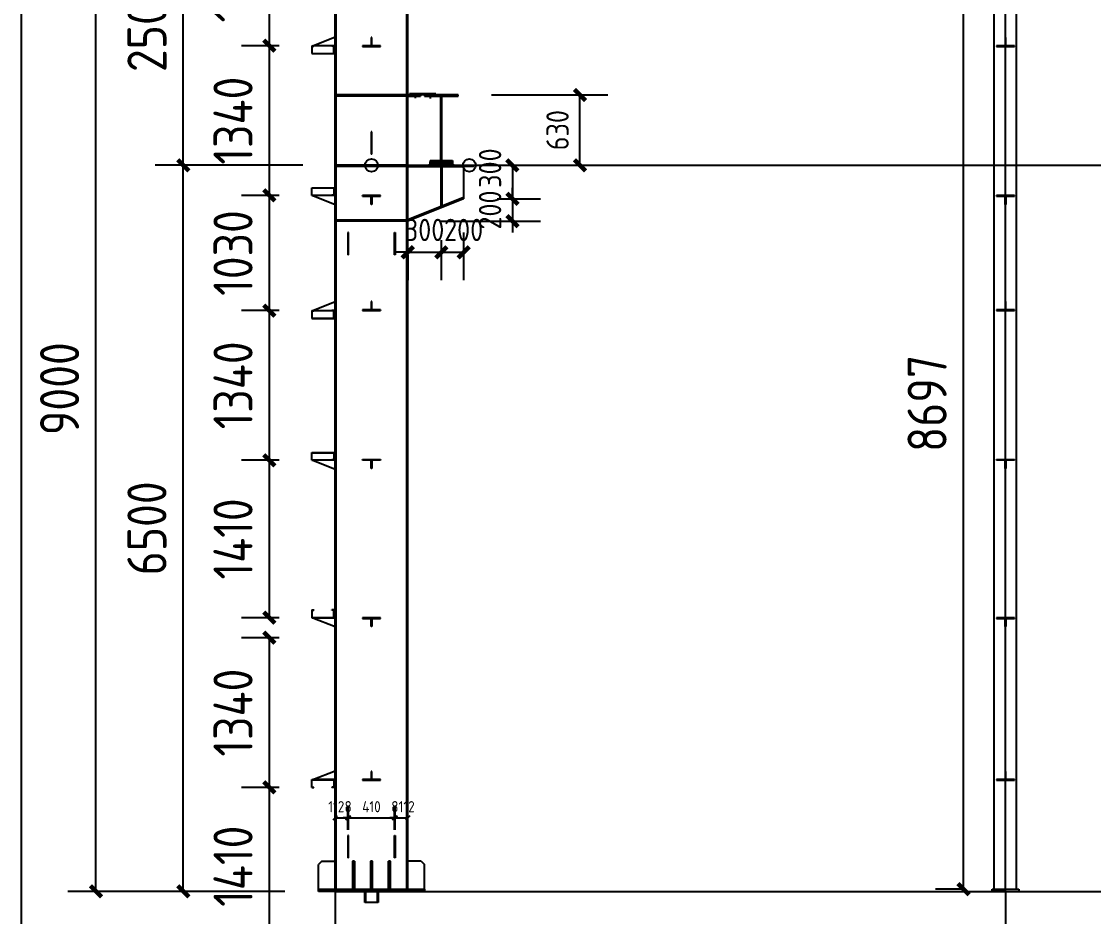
# Model space of a CAD drawing. Extents: x 411778 to 673094, y -11605 to 324395.
# Drawn here: x 494894 to 504490, y 121923 to 129937 of the extents above; entities that cross this region are included whole.
import ezdxf

# ---------------------------------------------------------------- set-up
doc = ezdxf.new("R2010")
doc.units = 0
doc.header["$LTSCALE"] = 1000
doc.header["$MEASUREMENT"] = 0
doc.layers.add('AXIS', color=3, linetype='Continuous')
doc.layers.add('DOTE', color=1, linetype='Continuous')
doc.styles.get("Standard").update_dxf_attribs({"font": 'gbenor.shx', "bigfont": 'gbcbig.shx'})
doc.dimstyles.get("Standard").update_dxf_attribs({"dimscale": 100, "dimtxt": 3.5, "dimasz": 1, "dimexe": 2.5, "dimexo": 3, "dimgap": 1.5, "dimtad": 1, "dimdec": 0, "dimzin": 0, "dimdsep": 46, "dimtxsty": 'Standard', "dimblk": 'ARCHTICK', "dimcen": 0.09, "dimadec": 0, "dimazin": 0, "dimtfac": 1, "dimtdec": 0, "dimtix": 1, "dimtmove": 2, "dimatfit": 3, "dimfxl": 1, "dimtolj": 1, "dimtzin": 0, "dimarcsym": 0})

# ---------------------------------------------------------------- blocks, each defined once
blk = doc.blocks.new('_ArchTick')
at = {"color": 0, "linetype": 'ByBlock', "const_width": 0.4}
blk.add_lwpolyline([(-0.5, -0.5), (0.5, 0.5)], dxfattribs=at)
blk = doc.blocks.new('*D47')
at = {"color": 3, "lineweight": -2}
for p, q in [((497701.8, 121849), (497701.8, 119905.5)), ((503701.8, 121849), (503701.8, 119905.5)), ((497701.8, 120155.5), (503701.8, 120155.5))]:
    blk.add_line(p, q, dxfattribs=at)
at = {"layer": 'Defpoints', "color": 0}
for p in [(497701.8, 122149), (503701.8, 122149), (503701.8, 120155.5)]:
    blk.add_point(p, dxfattribs=at)
at = {"color": 3, "lineweight": -2, "xscale": 100, "yscale": 100, "zscale": 100, "rotation": 180}
blk.add_blockref('_ArchTick', (497701.8, 120155.5), dxfattribs=at)
at = {"color": 3, "lineweight": -2, "xscale": 100, "yscale": 100, "zscale": 100}
blk.add_blockref('_ArchTick', (503701.8, 120155.5), dxfattribs=at)
at = {"color": 0, "insert": (500701.8, 120480.5), "char_height": 350, "attachment_point": 5}
blk.add_mtext('\\A1;6000', dxfattribs=at)
blk = doc.blocks.new('*D30')
at = {"color": 3, "lineweight": -2}
for p, q in [((497201.8, 131149), (495310, 131149)), ((495560, 122149), (495560, 131149)), ((497251.8, 122149), (495310, 122149))]:
    blk.add_line(p, q, dxfattribs=at)
at = {"layer": 'Defpoints', "color": 0}
for p in [(495560, 131149), (497501.8, 131149), (497551.8, 122149)]:
    blk.add_point(p, dxfattribs=at)
at = {"color": 3, "lineweight": -2, "xscale": 100, "yscale": 100, "zscale": 100}
for p, rotation in [((495560, 131149), 90), ((495560, 122149), 270)]:
    blk.add_blockref('_ArchTick', p, dxfattribs=dict(at, rotation=rotation))
at = {"color": 0, "insert": (495235, 126649), "char_height": 350, "attachment_point": 5, "rotation": 90}
blk.add_mtext('\\A1;9000', dxfattribs=at)
blk = doc.blocks.new('*D54')
at = {"color": 3, "lineweight": -2}
for p, q in [((497411.8, 128649), (496092, 128649)), ((496342, 122149), (496342, 128649)), ((497251.8, 122149), (496092, 122149))]:
    blk.add_line(p, q, dxfattribs=at)
at = {"layer": 'Defpoints', "color": 0}
for p in [(496342, 128649), (497711.8, 128649), (497551.8, 122149)]:
    blk.add_point(p, dxfattribs=at)
at = {"color": 3, "lineweight": -2, "xscale": 100, "yscale": 100, "zscale": 100}
for p, rotation in [((496342, 128649), 90), ((496342, 122149), 270)]:
    blk.add_blockref('_ArchTick', p, dxfattribs=dict(at, rotation=rotation))
at = {"color": 0, "insert": (496017, 125399), "char_height": 350, "attachment_point": 5, "rotation": 90}
blk.add_mtext('\\A1;6500', dxfattribs=at)
blk = doc.blocks.new('*D55')
at = {"color": 3, "lineweight": -2}
for p, q in [((497201.8, 131149), (496092, 131149)), ((496342, 128649), (496342, 131149)), ((497411.8, 128649), (496092, 128649))]:
    blk.add_line(p, q, dxfattribs=at)
at = {"layer": 'Defpoints', "color": 0}
for p in [(496342, 131149), (497501.8, 131149), (497711.8, 128649)]:
    blk.add_point(p, dxfattribs=at)
at = {"color": 3, "lineweight": -2, "xscale": 100, "yscale": 100, "zscale": 100}
for p, rotation in [((496342, 131149), 90), ((496342, 128649), 270)]:
    blk.add_blockref('_ArchTick', p, dxfattribs=dict(at, rotation=rotation))
at = {"color": 0, "insert": (496017, 129899), "char_height": 350, "attachment_point": 5, "rotation": 90}
blk.add_mtext('\\A1;2500', dxfattribs=at)
blk = doc.blocks.new('*D56')
at = {"color": 3, "lineweight": -2}
for p, q in [((498651.8, 127979.8), (498651.8, 127620.5)), ((498351.8, 127870.5), (498251.8, 127870.5)), ((498351.8, 127870.5), (498651.8, 127870.5)), ((498351.8, 127849), (498351.8, 127620.5)), ((498651.8, 127870.5), (498751.8, 127870.5))]:
    blk.add_line(p, q, dxfattribs=at)
at = {"layer": 'Defpoints', "color": 0}
for p in [(498651.8, 128279.8), (498351.8, 128149), (498651.8, 127870.5)]:
    blk.add_point(p, dxfattribs=at)
at = {"color": 3, "lineweight": -2, "xscale": 100, "yscale": 100, "zscale": 100}
blk.add_blockref('_ArchTick', (498351.8, 127870.5), dxfattribs=at)
at = {"color": 3, "lineweight": -2, "xscale": 100, "yscale": 100, "zscale": 100, "rotation": 180}
blk.add_blockref('_ArchTick', (498651.8, 127870.5), dxfattribs=at)
at = {"color": 0, "insert": (498501.8, 128070.5), "char_height": 200, "attachment_point": 5}
blk.add_mtext('\\A1;300', dxfattribs=at)
blk = doc.blocks.new('*D57')
at = {"color": 3, "lineweight": -2}
for p, q in [((498851.8, 128049), (498851.8, 127620.5)), ((498651.8, 127979.8), (498651.8, 127620.5)), ((498651.8, 127870.5), (498851.8, 127870.5))]:
    blk.add_line(p, q, dxfattribs=at)
at = {"layer": 'Defpoints', "color": 0}
for p in [(498851.8, 128349), (498651.8, 128279.8), (498851.8, 127870.5)]:
    blk.add_point(p, dxfattribs=at)
at = {"color": 3, "lineweight": -2, "xscale": 100, "yscale": 100, "zscale": 100, "rotation": 180}
blk.add_blockref('_ArchTick', (498651.8, 127870.5), dxfattribs=at)
at = {"color": 3, "lineweight": -2, "xscale": 100, "yscale": 100, "zscale": 100}
blk.add_blockref('_ArchTick', (498851.8, 127870.5), dxfattribs=at)
at = {"color": 0, "insert": (498851.8, 128070.5), "char_height": 200, "attachment_point": 5}
blk.add_mtext('\\A1;200', dxfattribs=at)
blk = doc.blocks.new('*D58')
at = {"color": 3, "lineweight": -2}
for p, q in [((499151.8, 128649), (499538.5, 128649)), ((499288.5, 128649), (499288.5, 128349)), ((499151.8, 128349), (499538.5, 128349))]:
    blk.add_line(p, q, dxfattribs=at)
at = {"layer": 'Defpoints', "color": 0}
for p in [(498851.8, 128649), (498851.8, 128349), (499288.5, 128349)]:
    blk.add_point(p, dxfattribs=at)
at = {"color": 3, "lineweight": -2, "xscale": 100, "yscale": 100, "zscale": 100}
for p, rotation in [((499288.5, 128649), 90), ((499288.5, 128349), 270)]:
    blk.add_blockref('_ArchTick', p, dxfattribs=dict(at, rotation=rotation))
at = {"color": 0, "insert": (499088.5, 128624), "char_height": 200, "attachment_point": 5, "rotation": 90}
blk.add_mtext('\\A1;300', dxfattribs=at)
blk = doc.blocks.new('*D31')
at = {"color": 3, "lineweight": -2}
for p, q in [((499288.5, 128349), (499288.5, 128449)), ((499151.8, 128349), (499538.5, 128349)), ((499288.5, 128349), (499288.5, 128149)), ((498651.8, 128149), (499538.5, 128149)), ((499288.5, 128149), (499288.5, 128049))]:
    blk.add_line(p, q, dxfattribs=at)
at = {"layer": 'Defpoints', "color": 0}
for p in [(498851.8, 128349), (498351.8, 128149), (499288.5, 128149)]:
    blk.add_point(p, dxfattribs=at)
at = {"color": 3, "lineweight": -2, "xscale": 100, "yscale": 100, "zscale": 100}
for p, rotation in [((499288.5, 128349), 270), ((499288.5, 128149), 90)]:
    blk.add_blockref('_ArchTick', p, dxfattribs=dict(at, rotation=rotation))
at = {"color": 0, "insert": (499088.5, 128249), "char_height": 200, "attachment_point": 5, "rotation": 90}
blk.add_mtext('\\A1;200', dxfattribs=at)
blk = doc.blocks.new('*D643')
at = {"color": 3, "lineweight": -2}
for p, q in [((499101.8, 129279), (500142.5, 129279)), ((499892.5, 128649), (499892.5, 129279)), ((499151.8, 128649), (500142.5, 128649))]:
    blk.add_line(p, q, dxfattribs=at)
at = {"layer": 'Defpoints', "color": 0}
for p in [(498801.8, 129279), (499892.5, 129279), (498851.8, 128649)]:
    blk.add_point(p, dxfattribs=at)
at = {"color": 3, "lineweight": -2, "xscale": 100, "yscale": 100, "zscale": 100}
for p, rotation in [((499892.5, 129279), 90), ((499892.5, 128649), 270)]:
    blk.add_blockref('_ArchTick', p, dxfattribs=dict(at, rotation=rotation))
at = {"color": 0, "insert": (499692.5, 128964), "char_height": 200, "attachment_point": 5, "rotation": 90}
blk.add_mtext('\\A1;630', dxfattribs=at)
blk = doc.blocks.new('*D788')
at = {"color": 3, "lineweight": -2}
for p, q in [((503701.8, 121849), (503701.8, 119905.5)), ((509701.8, 121849), (509701.8, 119905.5)), ((503701.8, 120155.5), (509701.8, 120155.5))]:
    blk.add_line(p, q, dxfattribs=at)
at = {"layer": 'Defpoints', "color": 0}
for p in [(503701.8, 122149), (509701.8, 122149), (509701.8, 120155.5)]:
    blk.add_point(p, dxfattribs=at)
at = {"color": 3, "lineweight": -2, "xscale": 100, "yscale": 100, "zscale": 100, "rotation": 180}
blk.add_blockref('_ArchTick', (503701.8, 120155.5), dxfattribs=at)
at = {"color": 3, "lineweight": -2, "xscale": 100, "yscale": 100, "zscale": 100}
blk.add_blockref('_ArchTick', (509701.8, 120155.5), dxfattribs=at)
at = {"color": 0, "insert": (506701.8, 120480.5), "char_height": 350, "attachment_point": 5}
blk.add_mtext('\\A1;6000', dxfattribs=at)
blk = doc.blocks.new('*D1566')
at = {"color": 3, "lineweight": -2}
for p, q in [((503301.8, 130866.1), (503075.5, 130866.1)), ((503325.5, 122169), (503325.5, 130866.1)), ((503301.8, 122169), (503075.5, 122169))]:
    blk.add_line(p, q, dxfattribs=at)
at = {"layer": 'Defpoints', "color": 0}
for p in [(503325.5, 130866.1), (503601.8, 130866.1), (503601.8, 122169)]:
    blk.add_point(p, dxfattribs=at)
at = {"color": 3, "lineweight": -2, "xscale": 100, "yscale": 100, "zscale": 100}
for p, rotation in [((503325.5, 130866.1), 90), ((503325.5, 122169), 270)]:
    blk.add_blockref('_ArchTick', p, dxfattribs=dict(at, rotation=rotation))
at = {"color": 0, "insert": (503000.5, 126517.5), "char_height": 350, "attachment_point": 5, "rotation": 90}
blk.add_mtext('\\A1;8697', dxfattribs=at)
blk = doc.blocks.new('*D1911')
at = {"color": 3, "lineweight": -2}
for p, q in [((497201.8, 126009), (496862.5, 126009)), ((497112.5, 124599), (497112.5, 126009)), ((497201.8, 124599), (496862.5, 124599))]:
    blk.add_line(p, q, dxfattribs=at)
at = {"layer": 'Defpoints', "color": 0}
for p in [(497112.5, 126009), (497501.8, 126009), (497501.8, 124599)]:
    blk.add_point(p, dxfattribs=at)
at = {"color": 3, "lineweight": -2, "xscale": 100, "yscale": 100, "zscale": 100}
for p, rotation in [((497112.5, 126009), 90), ((497112.5, 124599), 270)]:
    blk.add_blockref('_ArchTick', p, dxfattribs=dict(at, rotation=rotation))
at = {"color": 0, "insert": (496787.5, 125304), "char_height": 350, "attachment_point": 5, "rotation": 90}
blk.add_mtext('\\A1;1410', dxfattribs=at)
blk = doc.blocks.new('*D1912')
at = {"color": 3, "lineweight": -2}
for p, q in [((497201.8, 127349), (496862.5, 127349)), ((497112.5, 126009), (497112.5, 127349)), ((497201.8, 126009), (496862.5, 126009))]:
    blk.add_line(p, q, dxfattribs=at)
at = {"layer": 'Defpoints', "color": 0}
for p in [(497112.5, 127349), (497501.8, 127349), (497501.8, 126009)]:
    blk.add_point(p, dxfattribs=at)
at = {"color": 3, "lineweight": -2, "xscale": 100, "yscale": 100, "zscale": 100}
for p, rotation in [((497112.5, 127349), 90), ((497112.5, 126009), 270)]:
    blk.add_blockref('_ArchTick', p, dxfattribs=dict(at, rotation=rotation))
at = {"color": 0, "insert": (496787.5, 126679), "char_height": 350, "attachment_point": 5, "rotation": 90}
blk.add_mtext('\\A1;1340', dxfattribs=at)
blk = doc.blocks.new('*D1913')
at = {"color": 3, "lineweight": -2}
for p, q in [((497201.8, 128379), (496862.5, 128379)), ((497112.5, 127349), (497112.5, 128379)), ((497201.8, 127349), (496862.5, 127349))]:
    blk.add_line(p, q, dxfattribs=at)
at = {"layer": 'Defpoints', "color": 0}
for p in [(497112.5, 128379), (497501.8, 128379), (497501.8, 127349)]:
    blk.add_point(p, dxfattribs=at)
at = {"color": 3, "lineweight": -2, "xscale": 100, "yscale": 100, "zscale": 100}
for p, rotation in [((497112.5, 128379), 90), ((497112.5, 127349), 270)]:
    blk.add_blockref('_ArchTick', p, dxfattribs=dict(at, rotation=rotation))
at = {"color": 0, "insert": (496787.5, 127864), "char_height": 350, "attachment_point": 5, "rotation": 90}
blk.add_mtext('\\A1;1030', dxfattribs=at)
blk = doc.blocks.new('*D1914')
at = {"color": 3, "lineweight": -2}
for p, q in [((497201.8, 129719), (496862.5, 129719)), ((497112.5, 128379), (497112.5, 129719)), ((497201.8, 128379), (496862.5, 128379))]:
    blk.add_line(p, q, dxfattribs=at)
at = {"layer": 'Defpoints', "color": 0}
for p in [(497112.5, 129719), (497501.8, 129719), (497501.8, 128379)]:
    blk.add_point(p, dxfattribs=at)
at = {"color": 3, "lineweight": -2, "xscale": 100, "yscale": 100, "zscale": 100}
for p, rotation in [((497112.5, 129719), 90), ((497112.5, 128379), 270)]:
    blk.add_blockref('_ArchTick', p, dxfattribs=dict(at, rotation=rotation))
at = {"color": 0, "insert": (496787.5, 129049), "char_height": 350, "attachment_point": 5, "rotation": 90}
blk.add_mtext('\\A1;1340', dxfattribs=at)
blk = doc.blocks.new('*D1915')
at = {"color": 3, "lineweight": -2}
for p, q in [((497201.8, 130849), (496862.5, 130849)), ((497112.5, 129719), (497112.5, 130849)), ((497201.8, 129719), (496862.5, 129719))]:
    blk.add_line(p, q, dxfattribs=at)
at = {"layer": 'Defpoints', "color": 0}
for p in [(497112.5, 130849), (497501.8, 130849), (497501.8, 129719)]:
    blk.add_point(p, dxfattribs=at)
at = {"color": 3, "lineweight": -2, "xscale": 100, "yscale": 100, "zscale": 100}
for p, rotation in [((497112.5, 130849), 90), ((497112.5, 129719), 270)]:
    blk.add_blockref('_ArchTick', p, dxfattribs=dict(at, rotation=rotation))
at = {"color": 0, "insert": (496787.5, 130284), "char_height": 350, "attachment_point": 5, "rotation": 90}
blk.add_mtext('\\A1;1130', dxfattribs=at)
blk = doc.blocks.new('*D3526')
at = {"color": 3, "lineweight": -2}
for p, q in [((497201.8, 123079), (496862.5, 123079)), ((497112.5, 121669), (497112.5, 123079)), ((497201.8, 121669), (496862.5, 121669))]:
    blk.add_line(p, q, dxfattribs=at)
at = {"layer": 'Defpoints', "color": 0}
for p in [(497112.5, 123079), (497501.8, 123079), (497501.8, 121669)]:
    blk.add_point(p, dxfattribs=at)
at = {"color": 3, "lineweight": -2, "xscale": 100, "yscale": 100, "zscale": 100}
for p, rotation in [((497112.5, 123079), 90), ((497112.5, 121669), 270)]:
    blk.add_blockref('_ArchTick', p, dxfattribs=dict(at, rotation=rotation))
at = {"color": 0, "insert": (496787.5, 122374), "char_height": 350, "attachment_point": 5, "rotation": 90}
blk.add_mtext('\\A1;1410', dxfattribs=at)
blk = doc.blocks.new('*D3527')
at = {"color": 3, "lineweight": -2}
for p, q in [((497201.8, 124419), (496862.5, 124419)), ((497112.5, 123079), (497112.5, 124419)), ((497201.8, 123079), (496862.5, 123079))]:
    blk.add_line(p, q, dxfattribs=at)
at = {"layer": 'Defpoints', "color": 0}
for p in [(497112.5, 124419), (497501.8, 124419), (497501.8, 123079)]:
    blk.add_point(p, dxfattribs=at)
at = {"color": 3, "lineweight": -2, "xscale": 100, "yscale": 100, "zscale": 100}
for p, rotation in [((497112.5, 124419), 90), ((497112.5, 123079), 270)]:
    blk.add_blockref('_ArchTick', p, dxfattribs=dict(at, rotation=rotation))
at = {"color": 0, "insert": (496787.5, 123749), "char_height": 350, "attachment_point": 5, "rotation": 90}
blk.add_mtext('\\A1;1340', dxfattribs=at)
blk = doc.blocks.new('*D3614')
at = {"color": 3, "lineweight": -2}
for p, q in [((497813.8, 122699), (497813.8, 122907)), ((497701.8, 122807), (497813.8, 122807)), ((497701.8, 122766.5), (497701.8, 122707))]:
    blk.add_line(p, q, dxfattribs=at)
at = {"layer": 'Defpoints', "color": 0}
for p in [(497701.8, 122816.5), (497813.8, 122807), (497813.8, 122649)]:
    blk.add_point(p, dxfattribs=at)
at = {"color": 3, "lineweight": -2, "xscale": 40, "yscale": 40, "zscale": 40, "rotation": 180}
blk.add_blockref('_ArchTick', (497701.8, 122807), dxfattribs=at)
at = {"color": 3, "lineweight": -2, "xscale": 40, "yscale": 40, "zscale": 40}
blk.add_blockref('_ArchTick', (497813.8, 122807), dxfattribs=at)
at = {"color": 0, "insert": (497711.8, 122907), "char_height": 100, "attachment_point": 5}
blk.add_mtext('\\A1;112', dxfattribs=at)
blk = doc.blocks.new('*D3615')
at = {"color": 3, "lineweight": -2}
for p, q in [((497813.8, 122699), (497813.8, 122907)), ((497821.8, 122699), (497821.8, 122907)), ((497813.8, 122807), (497773.8, 122807)), ((497813.8, 122807), (497821.8, 122807)), ((497821.8, 122807), (497861.8, 122807))]:
    blk.add_line(p, q, dxfattribs=at)
at = {"layer": 'Defpoints', "color": 0}
for p in [(497821.8, 122807), (497813.8, 122649), (497821.8, 122649)]:
    blk.add_point(p, dxfattribs=at)
at = {"color": 3, "lineweight": -2, "xscale": 40, "yscale": 40, "zscale": 40}
blk.add_blockref('_ArchTick', (497813.8, 122807), dxfattribs=at)
at = {"color": 3, "lineweight": -2, "xscale": 40, "yscale": 40, "zscale": 40, "rotation": 180}
blk.add_blockref('_ArchTick', (497821.8, 122807), dxfattribs=at)
at = {"color": 0, "insert": (497817.8, 122907), "char_height": 100, "attachment_point": 5}
blk.add_mtext('\\A1;8', dxfattribs=at)
blk = doc.blocks.new('*D3616')
at = {"color": 3, "lineweight": -2}
for p, q in [((497821.8, 122699), (497821.8, 122907)), ((498231.8, 122699), (498231.8, 122907)), ((497821.8, 122807), (498231.8, 122807))]:
    blk.add_line(p, q, dxfattribs=at)
at = {"layer": 'Defpoints', "color": 0}
for p in [(498231.8, 122807), (497821.8, 122649), (498231.8, 122649)]:
    blk.add_point(p, dxfattribs=at)
at = {"color": 3, "lineweight": -2, "xscale": 40, "yscale": 40, "zscale": 40, "rotation": 180}
blk.add_blockref('_ArchTick', (497821.8, 122807), dxfattribs=at)
at = {"color": 3, "lineweight": -2, "xscale": 40, "yscale": 40, "zscale": 40}
blk.add_blockref('_ArchTick', (498231.8, 122807), dxfattribs=at)
at = {"color": 0, "insert": (498026.8, 122907), "char_height": 100, "attachment_point": 5}
blk.add_mtext('\\A1;410', dxfattribs=at)
blk = doc.blocks.new('*D3617')
at = {"color": 3, "lineweight": -2}
for p, q in [((498231.8, 122699), (498231.8, 122907)), ((498239.8, 122699), (498239.8, 122907)), ((498231.8, 122807), (498191.8, 122807)), ((498231.8, 122807), (498239.8, 122807)), ((498239.8, 122807), (498279.8, 122807))]:
    blk.add_line(p, q, dxfattribs=at)
at = {"layer": 'Defpoints', "color": 0}
for p in [(498239.8, 122807), (498231.8, 122649), (498239.8, 122649)]:
    blk.add_point(p, dxfattribs=at)
at = {"color": 3, "lineweight": -2, "xscale": 40, "yscale": 40, "zscale": 40}
blk.add_blockref('_ArchTick', (498231.8, 122807), dxfattribs=at)
at = {"color": 3, "lineweight": -2, "xscale": 40, "yscale": 40, "zscale": 40, "rotation": 180}
blk.add_blockref('_ArchTick', (498239.8, 122807), dxfattribs=at)
at = {"color": 0, "insert": (498235.8, 122907), "char_height": 100, "attachment_point": 5}
blk.add_mtext('\\A1;8', dxfattribs=at)
blk = doc.blocks.new('*D3618')
at = {"color": 3, "lineweight": -2}
for p, q in [((498239.8, 122699), (498239.8, 122907)), ((498351.8, 122698.5), (498351.8, 122907)), ((498239.8, 122807), (498351.8, 122807))]:
    blk.add_line(p, q, dxfattribs=at)
at = {"layer": 'Defpoints', "color": 0}
for p in [(498351.8, 122807), (498239.8, 122649), (498351.8, 122648.5)]:
    blk.add_point(p, dxfattribs=at)
at = {"color": 3, "lineweight": -2, "xscale": 40, "yscale": 40, "zscale": 40, "rotation": 180}
blk.add_blockref('_ArchTick', (498239.8, 122807), dxfattribs=at)
at = {"color": 3, "lineweight": -2, "xscale": 40, "yscale": 40, "zscale": 40}
blk.add_blockref('_ArchTick', (498351.8, 122807), dxfattribs=at)
at = {"color": 0, "insert": (498341.8, 122907), "char_height": 100, "attachment_point": 5}
blk.add_mtext('\\A1;112', dxfattribs=at)

msp = doc.modelspace()

# ---------------------------------------------------------------- linework, layer by layer
for p, q in [((497701.8, 122169), (497701.8, 131149)), ((497711.8, 122169), (497711.8, 131139.5)), ((498341.8, 122169), (498341.8, 131181)), ((503601.8, 122169), (503601.8, 130866.1)), ((503801.8, 122169), (503801.8, 130866.1)), ((498351.8, 122169), (498351.8, 130272.1)), ((497501.8, 129719), (497701.8, 129799)), ((498026.8, 129793), (498023.8, 129793)), ((498023.8, 129793), (498023.8, 129719)), ((498029.8, 129793), (498026.8, 129793)), ((498029.8, 129719), (498029.8, 129793)), ((503701.8, 129793), (503698.8, 129793)), ((503698.8, 129793), (503698.8, 129719)), ((503704.8, 129793), (503701.8, 129793)), ((503704.8, 129719), (503704.8, 129793)), ((497711.8, 129719), (497501.8, 129719)), ((497701.8, 129719), (497701.8, 128379)), ((498026.8, 129719), (497946.8, 129719)), ((497946.8, 129719), (497946.8, 129713)), ((497946.8, 129713), (498106.8, 129713)), ((498023.8, 129719), (498029.8, 129719)), ((498106.8, 129719), (498026.8, 129719)), ((498106.8, 129713), (498106.8, 129719)), ((503701.8, 129719), (503621.8, 129719)), ((503621.8, 129719), (503621.8, 129713)), ((503621.8, 129713), (503781.8, 129713)), ((503698.8, 129719), (503704.8, 129719)), ((503781.8, 129719), (503701.8, 129719)), ((503781.8, 129713), (503781.8, 129719)), ((498341.8, 129279), (497711.8, 129279)), ((498651.8, 129279), (498351.8, 129279)), ((498351.8, 129279), (498466.8, 129279)), ((498366.8, 129289), (498366.8, 129279)), ((498601.8, 129289), (498366.8, 129289)), ((498466.8, 129279), (498466.8, 129269)), ((498651.8, 129279), (498501.8, 129279)), ((498501.8, 129279), (498501.8, 129267)), ((498601.8, 129279), (498601.8, 129289)), ((498801.8, 129279), (498651.8, 129279)), ((498801.8, 129267), (498801.8, 129279)), ((498341.8, 129269), (497711.8, 129269)), ((498351.8, 129269), (498466.8, 129269)), ((498501.8, 129267), (498801.8, 129267)), ((498647.8, 128691), (498647.8, 129267)), ((498655.8, 128691), (498655.8, 129267)), ((498030.8, 128949), (498022.8, 128949)), ((498022.8, 128949), (498022.8, 128749)), ((498030.8, 128749), (498030.8, 128949)), ((498030.8, 128749), (498030.8, 128911)), ((498030.8, 128749), (498022.8, 128749)), ((498341.8, 128649), (497711.8, 128649)), ((498341.8, 128639), (497711.8, 128639)), ((498351.8, 128649), (498851.8, 128649)), ((498351.8, 128639), (498851.8, 128639)), ((498546.8, 128649), (498546.8, 128659)), ((498756.8, 128659), (498546.8, 128659)), ((498651.8, 128649), (498546.8, 128649)), ((498551.8, 128691), (498751.8, 128691)), ((498551.8, 128691), (498551.8, 128679)), ((498551.8, 128659), (498551.8, 128679)), ((498551.8, 128679), (498751.8, 128679)), ((498646.8, 128639), (498646.8, 128277.8)), ((498751.8, 128659), (498651.8, 128659)), ((498756.8, 128649), (498651.8, 128649)), ((498656.8, 128639), (498656.8, 128281.8)), ((498751.8, 128691), (498751.8, 128679)), ((498751.8, 128679), (498751.8, 128659)), ((498756.8, 128659), (498756.8, 128649)), ((498851.8, 128649), (498851.8, 128349)), ((498851.8, 128649), (498941.8, 128649)), ((498941.8, 128639), (498851.8, 128639)), ((498941.8, 128649), (498941.8, 128639)), ((498941.8, 128649), (520461.8, 128649)), ((497711.8, 128379), (497501.8, 128379)), ((497501.8, 128379), (497701.8, 128299)), ((498022.8, 128379), (497946.8, 128379)), ((497946.8, 128373), (497946.8, 128379)), ((497946.8, 128379), (498106.8, 128379)), ((498026.8, 128379), (497946.8, 128379)), ((497946.8, 128379), (497946.8, 128373)), ((498026.8, 128373), (497946.8, 128373)), ((497946.8, 128373), (498106.8, 128373)), ((498023.8, 128379), (498029.8, 128379)), ((498023.8, 128299), (498023.8, 128373)), ((498106.8, 128379), (498026.8, 128379)), ((498029.8, 128373), (498029.8, 128299)), ((498106.8, 128373), (498106.8, 128379)), ((498851.8, 128359.8), (498351.8, 128159.8)), ((498851.8, 128349), (498351.8, 128149)), ((503697.8, 128379), (503621.8, 128379)), ((503621.8, 128373), (503621.8, 128379)), ((503621.8, 128379), (503781.8, 128379)), ((503701.8, 128379), (503621.8, 128379)), ((503621.8, 128379), (503621.8, 128373)), ((503701.8, 128373), (503621.8, 128373)), ((503621.8, 128373), (503781.8, 128373)), ((503698.8, 128379), (503704.8, 128379)), ((503698.8, 128299), (503698.8, 128373)), ((503781.8, 128379), (503701.8, 128379)), ((503704.8, 128373), (503704.8, 128299)), ((503781.8, 128373), (503781.8, 128379)), ((498026.8, 128299), (498023.8, 128299)), ((498029.8, 128299), (498026.8, 128299)), ((503705.8, 128302.5), (503697.8, 128302.5)), ((503701.8, 128299), (503698.8, 128299)), ((503704.8, 128299), (503701.8, 128299)), ((498341.8, 128159), (497711.8, 128159)), ((498341.8, 128149), (497711.8, 128149)), ((497821.8, 128049), (497813.8, 128049)), ((497813.8, 128049), (497813.8, 127849)), ((497821.8, 127849), (497821.8, 128049)), ((497821.8, 127849), (497821.8, 128049)), ((498231.8, 127849), (498231.8, 128049)), ((498231.8, 127849), (498231.8, 128049)), ((498231.8, 128049), (498239.8, 128049)), ((498239.8, 128049), (498239.8, 127849)), ((497821.8, 127849), (497821.8, 128011)), ((498231.8, 127849), (498231.8, 128011)), ((497821.8, 127849), (497813.8, 127849)), ((498239.8, 127849), (498231.8, 127849)), ((497501.8, 127349), (497701.8, 127429)), ((498026.8, 127355), (497946.8, 127355)), ((497946.8, 127355), (497946.8, 127349)), ((498026.8, 127429), (498023.8, 127429)), ((498023.8, 127429), (498023.8, 127355)), ((498023.8, 127355), (498029.8, 127355)), ((498029.8, 127429), (498026.8, 127429)), ((498106.8, 127355), (498026.8, 127355)), ((498029.8, 127355), (498029.8, 127429)), ((498106.8, 127355), (498106.8, 127349)), ((503701.8, 127355), (503621.8, 127355)), ((503621.8, 127355), (503621.8, 127349)), ((503701.8, 127429), (503698.8, 127429)), ((503698.8, 127429), (503698.8, 127355)), ((503698.8, 127355), (503704.8, 127355)), ((503704.8, 127429), (503701.8, 127429)), ((503781.8, 127355), (503701.8, 127355)), ((503704.8, 127355), (503704.8, 127429)), ((503781.8, 127355), (503781.8, 127349)), ((497501.8, 127349), (497701.8, 127349)), ((497946.8, 127349), (498106.8, 127349)), ((503621.8, 127349), (503781.8, 127349)), ((497701.8, 126009), (497501.8, 126009)), ((497501.8, 126009), (497701.8, 125929)), ((497946.8, 126009), (497946.8, 126015)), ((497946.8, 126015), (498106.8, 126015)), ((498026.8, 126009), (497946.8, 126009)), ((497991.5, 126009), (497946.8, 126009)), ((498023.8, 125935), (498023.8, 126009)), ((498023.8, 126009), (498029.8, 126009)), ((498106.8, 126009), (498026.8, 126009)), ((498029.8, 126009), (498029.8, 125935)), ((498106.8, 126015), (498106.8, 126009)), ((503621.8, 126009), (503621.8, 126015)), ((503621.8, 126015), (503781.8, 126015)), ((503701.8, 126009), (503621.8, 126009)), ((503666.5, 126009), (503621.8, 126009)), ((503698.8, 126009), (503704.8, 126009)), ((503698.8, 125935), (503698.8, 126009)), ((503781.8, 126009), (503701.8, 126009)), ((503704.8, 126009), (503704.8, 125935)), ((503781.8, 126015), (503781.8, 126009)), ((498026.8, 125935), (498023.8, 125935)), ((498029.8, 125935), (498026.8, 125935)), ((503701.8, 125935), (503698.8, 125935)), ((503704.8, 125935), (503701.8, 125935)), ((497701.8, 124599), (497501.8, 124599)), ((497501.8, 124599), (497701.8, 124519)), ((498026.8, 124599), (497946.8, 124599)), ((497946.8, 124599), (497946.8, 124593)), ((497946.8, 124593), (498106.8, 124593)), ((498023.8, 124599), (498029.8, 124599)), ((498023.8, 124519), (498023.8, 124593)), ((498106.8, 124599), (498026.8, 124599)), ((498029.8, 124593), (498029.8, 124519)), ((498106.8, 124593), (498106.8, 124599)), ((503701.8, 124599), (503621.8, 124599)), ((503621.8, 124599), (503621.8, 124593)), ((503621.8, 124593), (503781.8, 124593)), ((503698.8, 124599), (503704.8, 124599)), ((503698.8, 124519), (503698.8, 124593)), ((503781.8, 124599), (503701.8, 124599)), ((503704.8, 124593), (503704.8, 124519)), ((503781.8, 124593), (503781.8, 124599)), ((498026.8, 124519), (498023.8, 124519)), ((498029.8, 124519), (498026.8, 124519)), ((503701.8, 124519), (503698.8, 124519)), ((503704.8, 124519), (503701.8, 124519)), ((497501.8, 123149), (497701.8, 123229)), ((497701.8, 123149), (497501.8, 123149)), ((498026.8, 123149), (497946.8, 123149)), ((497946.8, 123149), (497946.8, 123143)), ((497946.8, 123143), (498106.8, 123143)), ((498026.8, 123223), (498023.8, 123223)), ((498023.8, 123223), (498023.8, 123149)), ((498023.8, 123149), (498029.8, 123149)), ((498029.8, 123223), (498026.8, 123223)), ((498106.8, 123149), (498026.8, 123149)), ((498029.8, 123149), (498029.8, 123223)), ((498106.8, 123143), (498106.8, 123149)), ((503701.8, 123149), (503621.8, 123149)), ((503621.8, 123149), (503621.8, 123143)), ((503621.8, 123143), (503781.8, 123143)), ((503701.8, 123223), (503698.8, 123223)), ((503698.8, 123223), (503698.8, 123149)), ((503698.8, 123149), (503704.8, 123149)), ((503704.8, 123223), (503701.8, 123223)), ((503781.8, 123149), (503701.8, 123149)), ((503704.8, 123149), (503704.8, 123223)), ((503781.8, 123143), (503781.8, 123149)), ((497821.8, 122649), (497813.8, 122649)), ((497813.8, 122649), (497813.8, 122449)), ((497821.8, 122449), (497821.8, 122649)), ((497821.8, 122449), (497821.8, 122649)), ((498231.8, 122449), (498231.8, 122649)), ((498231.8, 122449), (498231.8, 122649)), ((498231.8, 122649), (498239.8, 122649)), ((498239.8, 122649), (498239.8, 122449)), ((497821.8, 122449), (497821.8, 122611)), ((498231.8, 122449), (498231.8, 122611)), ((497581.8, 122419), (497551.8, 122389)), ((497551.8, 122169), (497551.8, 122389)), ((497581.8, 122419), (497701.8, 122419)), ((497821.8, 122449), (497813.8, 122449)), ((497865.8, 122419), (497857.8, 122419)), ((497857.8, 122419), (497857.8, 122169)), ((497873.8, 122419), (497865.8, 122419)), ((497873.8, 122419), (497873.8, 122169)), ((498026.8, 122419), (498018.8, 122419)), ((498018.8, 122419), (498018.8, 122169)), ((498034.8, 122419), (498026.8, 122419)), ((498034.8, 122169), (498034.8, 122419)), ((498179.8, 122169), (498179.8, 122419)), ((498187.8, 122419), (498179.8, 122419)), ((498195.8, 122419), (498187.8, 122419)), ((498195.8, 122169), (498195.8, 122419)), ((498239.8, 122449), (498231.8, 122449)), ((498471.8, 122419), (498351.8, 122419)), ((498471.8, 122419), (498501.8, 122389)), ((498501.8, 122169), (498501.8, 122389)), ((497551.8, 122149), (497551.8, 122169)), ((497551.8, 122169), (498501.8, 122169)), ((498018.8, 122169), (498034.8, 122169)), ((498501.8, 122169), (498501.8, 122149)), ((503581.8, 122149), (503581.8, 122169)), ((503581.8, 122169), (503821.8, 122169)), ((503821.8, 122169), (503821.8, 122149)), ((498026.8, 122149), (497551.8, 122149)), ((497701.8, 122149), (521701.8, 122149)), ((497976.8, 122149), (498076.8, 122149)), ((498501.8, 122149), (498026.8, 122149)), ((503701.8, 122149), (503581.8, 122149))]:
    msp.add_line(p, q)
at = {"color": 6}
for p, q in [((497491.8, 129719), (497491.8, 129649)), ((497491.8, 129719), (497511.8, 129719)), ((497494.3, 129716.5), (497494.3, 129651.5)), ((497494.3, 129716.5), (497511.8, 129716.5)), ((497511.8, 129719), (497511.8, 129716.5)), ((497691.8, 129719), (497671.8, 129719)), ((497671.8, 129716.5), (497671.8, 129719)), ((497689.3, 129716.5), (497671.8, 129716.5)), ((497689.3, 129651.5), (497689.3, 129716.5)), ((497691.8, 129649), (497691.8, 129719)), ((497691.8, 129649), (497691.8, 129719)), ((497491.8, 129649), (497691.8, 129649)), ((497494.3, 129651.5), (497689.3, 129651.5)), ((497491.8, 128379), (497491.8, 128449)), ((497491.8, 128449), (497691.8, 128449)), ((497494.3, 128381.5), (497494.3, 128446.5)), ((497494.3, 128446.5), (497689.3, 128446.5)), ((497689.3, 128446.5), (497689.3, 128381.5)), ((497691.8, 128449), (497691.8, 128379)), ((497691.8, 128449), (497691.8, 128379)), ((497491.8, 128379), (497511.8, 128379)), ((497494.3, 128381.5), (497511.8, 128381.5)), ((497511.8, 128379), (497511.8, 128381.5)), ((497689.3, 128381.5), (497671.8, 128381.5)), ((497671.8, 128381.5), (497671.8, 128379)), ((497691.8, 128379), (497671.8, 128379)), ((497491.8, 127349), (497491.8, 127279)), ((497491.8, 127349), (497511.8, 127349)), ((497491.8, 127279), (497691.8, 127279)), ((497494.3, 127346.5), (497494.3, 127281.5)), ((497494.3, 127346.5), (497511.8, 127346.5)), ((497494.3, 127281.5), (497689.3, 127281.5)), ((497511.8, 127349), (497511.8, 127346.5)), ((497691.8, 127349), (497671.8, 127349)), ((497671.8, 127346.5), (497671.8, 127349)), ((497689.3, 127346.5), (497671.8, 127346.5)), ((497689.3, 127281.5), (497689.3, 127346.5)), ((497691.8, 127279), (497691.8, 127349)), ((497691.8, 127279), (497691.8, 127349)), ((497491.8, 126009), (497491.8, 126079)), ((497491.8, 126079), (497691.8, 126079)), ((497491.8, 126009), (497511.8, 126009)), ((497494.3, 126011.5), (497494.3, 126076.5)), ((497494.3, 126076.5), (497689.3, 126076.5)), ((497494.3, 126011.5), (497511.8, 126011.5)), ((497511.8, 126009), (497511.8, 126011.5)), ((497689.3, 126011.5), (497671.8, 126011.5)), ((497671.8, 126011.5), (497671.8, 126009)), ((497691.8, 126009), (497671.8, 126009)), ((497689.3, 126076.5), (497689.3, 126011.5)), ((497691.8, 126079), (497691.8, 126009)), ((497691.8, 126079), (497691.8, 126009)), ((497491.8, 124669), (497491.8, 124599)), ((497491.8, 124669), (497511.8, 124669)), ((497494.3, 124666.5), (497494.3, 124601.5)), ((497494.3, 124666.5), (497511.8, 124666.5)), ((497511.8, 124669), (497511.8, 124666.5)), ((497691.8, 124669), (497671.8, 124669)), ((497671.8, 124666.5), (497671.8, 124669)), ((497689.3, 124666.5), (497671.8, 124666.5)), ((497689.3, 124601.5), (497689.3, 124666.5)), ((497691.8, 124599), (497691.8, 124669)), ((497691.8, 124599), (497691.8, 124669)), ((497491.8, 124599), (497691.8, 124599)), ((497494.3, 124601.5), (497689.3, 124601.5)), ((497491.8, 123079), (497491.8, 123149)), ((497491.8, 123149), (497691.8, 123149)), ((497494.3, 123081.5), (497494.3, 123146.5)), ((497494.3, 123146.5), (497689.3, 123146.5)), ((497689.3, 123146.5), (497689.3, 123081.5)), ((497691.8, 123149), (497691.8, 123079)), ((497691.8, 123149), (497691.8, 123079)), ((497491.8, 123079), (497511.8, 123079)), ((497494.3, 123081.5), (497511.8, 123081.5)), ((497511.8, 123079), (497511.8, 123081.5)), ((497689.3, 123081.5), (497671.8, 123081.5)), ((497671.8, 123081.5), (497671.8, 123079)), ((497691.8, 123079), (497671.8, 123079))]:
    msp.add_line(p, q, dxfattribs=at)
at = {"color": 2}
for p, q in [((498416.8, 129299), (498416.8, 129249)), ((498551.8, 129299), (498551.8, 129247))]:
    msp.add_line(p, q, dxfattribs=at)
at = {"color": 1}
for p, q in [((498651.8, 128691), (498651.8, 129267)), ((498026.8, 128949), (498026.8, 128749)), ((498651.8, 128639), (498651.8, 128279.8)), ((497817.8, 128049), (497817.8, 127849)), ((498235.8, 128049), (498235.8, 127849)), ((497817.8, 122649), (497817.8, 122449)), ((498235.8, 122649), (498235.8, 122449)), ((497966.8, 122049), (497966.8, 122149)), ((497976.8, 122049), (497976.8, 122149)), ((498076.8, 122149), (498076.8, 122049)), ((498086.8, 122149), (498086.8, 122049)), ((498086.8, 122049), (497966.8, 122049)), ((498026.8, 122049), (497976.8, 122049))]:
    msp.add_line(p, q, dxfattribs=at)
msp.add_lwpolyline([(494893.5, 135395), (524593.5, 135395), (524593.5, 114395), (494893.5, 114395)], close=True)
for centre in [(498026.8, 128649), (498902.7, 128649)]:
    msp.add_circle(centre, 58)
at = {"layer": 'AXIS'}
for p, q in [((497701.8, 122149), (497701.8, 118149)), ((503701.8, 122149), (503701.8, 118149))]:
    msp.add_line(p, q, dxfattribs=at)
at = {"layer": 'DOTE'}
msp.add_line((503701.8, 122149), (503701.8, 131449), dxfattribs=at)
at = {"layer": 'DOTE', "color": 0}
msp.add_line((497701.8, 122169), (497701.8, 125019.8), dxfattribs=at)

# ---------------------------------------------------------------- dimensions: what is measured, and where the dimension line sits
for base, p1, p2, override, picture, middle in [((495560, 131149), (497551.8, 122149), (497501.8, 131149), {"dimclrd": 3, "dimclre": 3}, '*D30', (495235, 126649)), ((496342, 131149), (497711.8, 128649), (497501.8, 131149), {"dimclrd": 3, "dimclre": 3}, '*D55', (496017, 129899)), ((497112.5, 130849), (497501.8, 129719), (497501.8, 130849), {"dimclrd": 3, "dimclre": 3}, '*D1915', (496787.5, 130284)), ((497112.5, 129719), (497501.8, 128379), (497501.8, 129719), {"dimclrd": 3, "dimclre": 3}, '*D1914', (496787.5, 129049)), ((499892.5, 129279), (498851.8, 128649), (498801.8, 129279), {"dimtxt": 2, "dimgap": 1, "dimclrd": 3, "dimclre": 3}, '*D643', (499692.5, 128964)), ((496342, 128649), (497551.8, 122149), (497711.8, 128649), {"dimclrd": 3, "dimclre": 3}, '*D54', (496017, 125399)), ((497112.5, 128379), (497501.8, 127349), (497501.8, 128379), {"dimclrd": 3, "dimclre": 3}, '*D1913', (496787.5, 127864)), ((499288.5, 128149), (498851.8, 128349), (498351.8, 128149), {"dimtxt": 2, "dimgap": 1, "dimclrd": 3, "dimclre": 3}, '*D31', (499088.5, 128249)), ((497112.5, 127349), (497501.8, 126009), (497501.8, 127349), {"dimclrd": 3, "dimclre": 3}, '*D1912', (496787.5, 126679)), ((497112.5, 126009), (497501.8, 124599), (497501.8, 126009), {"dimclrd": 3, "dimclre": 3}, '*D1911', (496787.5, 125304)), ((497112.5, 124419), (497501.8, 123079), (497501.8, 124419), {"dimclrd": 3, "dimclre": 3}, '*D3527', (496787.5, 123749)), ((497112.5, 123079), (497501.8, 121669), (497501.8, 123079), {"dimclrd": 3, "dimclre": 3}, '*D3526', (496787.5, 122374))]:
    dim = msp.add_linear_dim(base=base, p1=p1, p2=p2, angle=90, dimstyle='Standard', override=override)
    dim.commit()
    dim.dimension.update_dxf_attribs({"geometry": picture, "text_midpoint": middle})
dim = msp.add_aligned_dim(p1=(503601.8, 122169), p2=(503601.8, 130866.1), distance=276.3, dimstyle='Standard', override={"dimclrd": 3, "dimclre": 3})
dim.commit()
dim.dimension.update_dxf_attribs({"geometry": '*D1566', "text_midpoint": (503000.5, 126517.5)})
dim = msp.add_linear_dim(base=(499288.5, 128349), p1=(498851.8, 128649), p2=(498851.8, 128349), angle=90, dimstyle='Standard', override={"dimtxt": 2, "dimgap": 1, "dimclrd": 3, "dimclre": 3})
dim.commit()
dim.dimension.update_dxf_attribs({"geometry": '*D58', "text_midpoint": (499088.5, 128624), "dimtype": 160})
for base, p1, p2, override, picture, middle in [((498851.8, 127870.5), (498651.8, 128279.8), (498851.8, 128349), {"dimtxt": 2, "dimgap": 1, "dimclrd": 3, "dimclre": 3}, '*D57', (498851.8, 128070.5)), ((497813.8, 122807), (497701.8, 122816.5), (497813.8, 122649), {"dimtxt": 1, "dimasz": 0.4, "dimexe": 1, "dimexo": 0.5, "dimgap": 0.5, "dimclrd": 3, "dimclre": 3}, '*D3614', (497711.8, 122907)), ((498351.8, 122807), (498239.8, 122649), (498351.8, 122648.5), {"dimtxt": 1, "dimasz": 0.4, "dimexe": 1, "dimexo": 0.5, "dimgap": 0.5, "dimclrd": 3, "dimclre": 3}, '*D3618', (498341.8, 122907))]:
    dim = msp.add_linear_dim(base=base, p1=p1, p2=p2, dimstyle='Standard', override=override)
    dim.commit()
    dim.dimension.update_dxf_attribs({"geometry": picture, "text_midpoint": middle, "dimtype": 160})
for base, p1, p2, override, picture, middle in [((498651.8, 127870.5), (498351.8, 128149), (498651.8, 128279.8), {"dimtxt": 2, "dimgap": 1, "dimclrd": 3, "dimclre": 3}, '*D56', (498501.8, 128070.5)), ((497821.8, 122807), (497813.8, 122649), (497821.8, 122649), {"dimtxt": 1, "dimasz": 0.4, "dimexe": 1, "dimexo": 0.5, "dimgap": 0.5, "dimclrd": 3, "dimclre": 3}, '*D3615', (497817.8, 122907)), ((498231.8, 122807), (497821.8, 122649), (498231.8, 122649), {"dimtxt": 1, "dimasz": 0.4, "dimexe": 1, "dimexo": 0.5, "dimgap": 0.5, "dimclrd": 3, "dimclre": 3}, '*D3616', (498026.8, 122907)), ((498239.8, 122807), (498231.8, 122649), (498239.8, 122649), {"dimtxt": 1, "dimasz": 0.4, "dimexe": 1, "dimexo": 0.5, "dimgap": 0.5, "dimclrd": 3, "dimclre": 3}, '*D3617', (498235.8, 122907)), ((503701.8, 120155.5), (497701.8, 122149), (503701.8, 122149), {"dimclrd": 3, "dimclre": 3}, '*D47', (500701.8, 120480.5)), ((509701.8, 120155.5), (503701.8, 122149), (509701.8, 122149), {"dimclrd": 3, "dimclre": 3}, '*D788', (506701.8, 120480.5))]:
    dim = msp.add_linear_dim(base=base, p1=p1, p2=p2, dimstyle='Standard', override=override)
    dim.commit()
    dim.dimension.update_dxf_attribs({"geometry": picture, "text_midpoint": middle})

doc.saveas('drawing.dxf')
